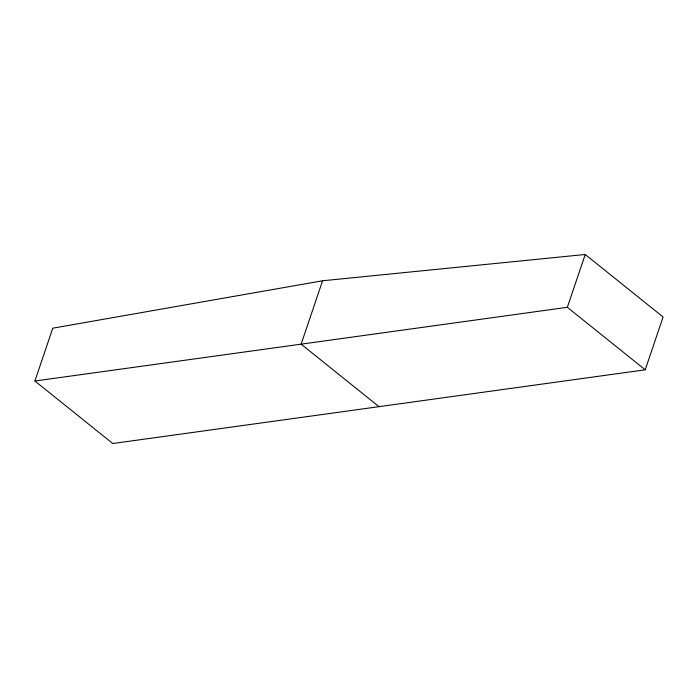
<?xml version="1.0" encoding="UTF-8"?>
<svg xmlns="http://www.w3.org/2000/svg" width="698" height="698" viewBox="0 0 698 698"><rect width="100%" height="100%" fill="white"/><g stroke="black" fill="none" stroke-linecap="round" stroke-linejoin="round"><path stroke-width="1.05" d="M34.9 381.012L52.778 328.191L322.581 280.771L585.221 254.482L663.1 316.988L645.222 369.809L112.779 443.518L34.9 381.012L567.343 307.303L645.222 369.809M322.581 280.771L301.126 344.158L378.997 406.664M567.343 307.303L585.221 254.482"/></g></svg>
